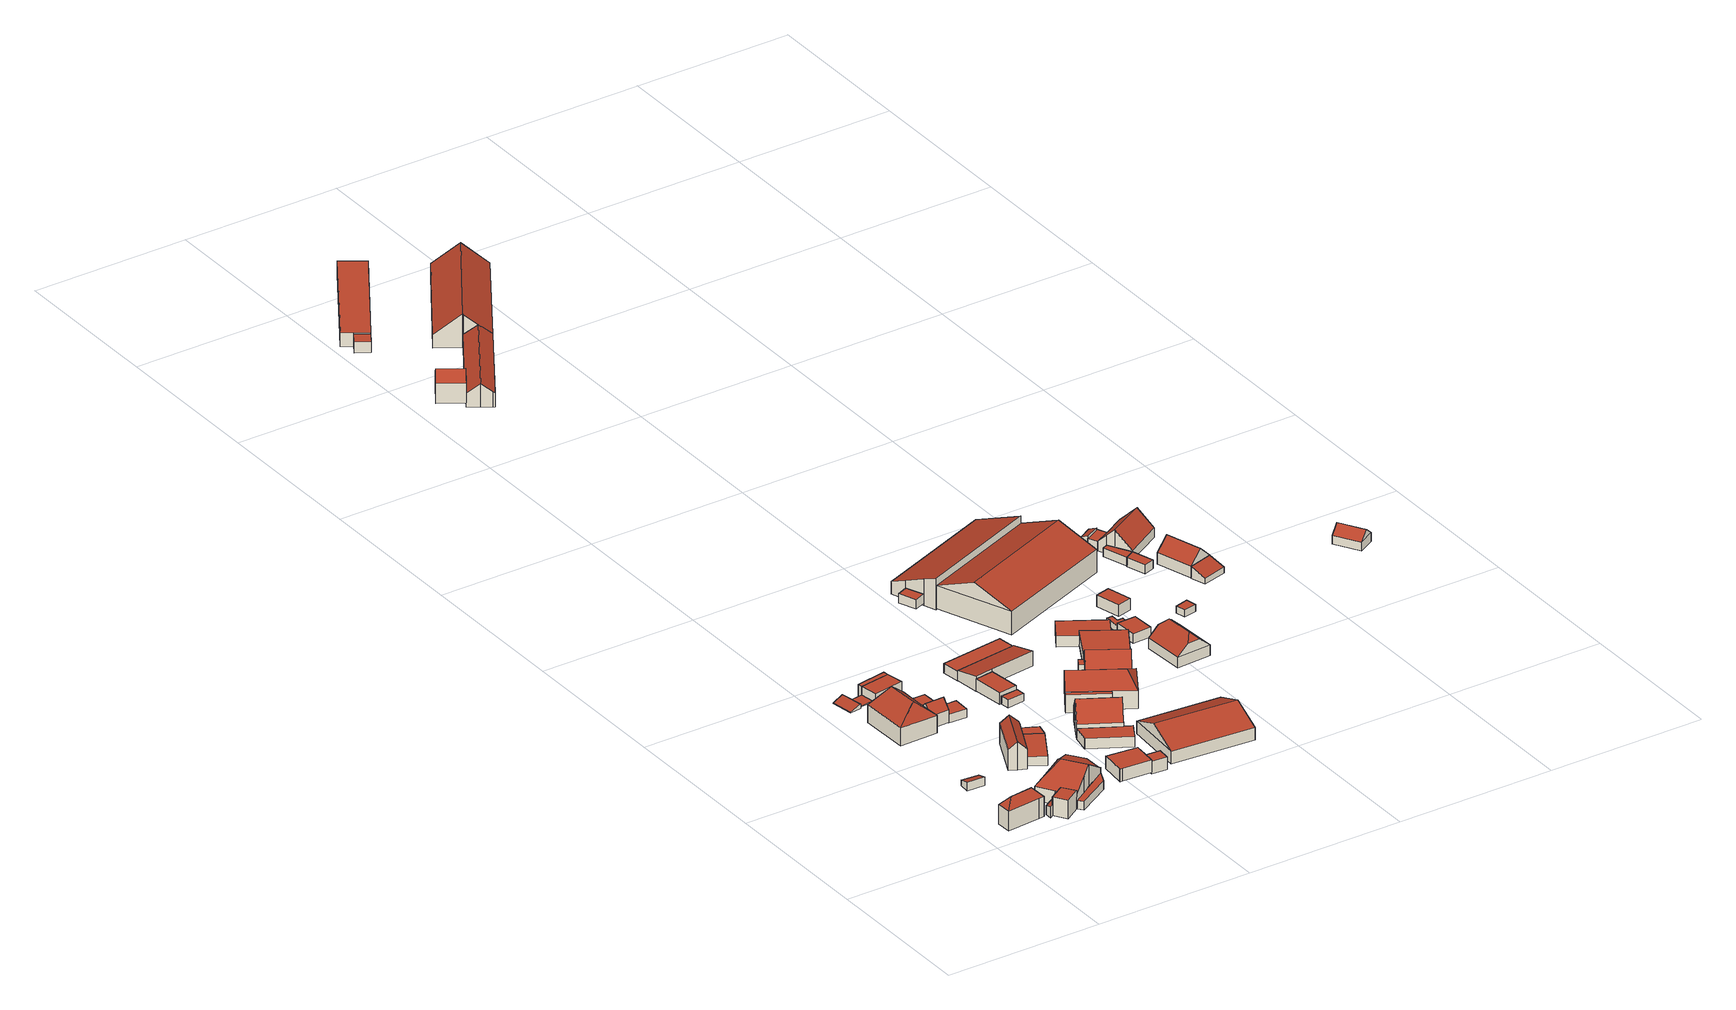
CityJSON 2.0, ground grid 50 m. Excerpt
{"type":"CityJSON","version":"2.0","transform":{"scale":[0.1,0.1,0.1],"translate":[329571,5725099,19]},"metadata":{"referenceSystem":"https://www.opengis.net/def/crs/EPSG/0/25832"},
"CityObjects":{
"building1":{"type":"Building","attributes":{"Geometrietyp2DReferenz":"3000","Gemeindeschluessel":"05170048","function":"31001_1010","roofType":"3200","measuredHeight":9.01},"address":[{"country":"Germany","locality":"Wesel","thoroughfareNumber":"9","thoroughfareName":"Zur Bauerschaft"}],"geometry":[{"type":"Solid","lod":"2","boundaries":[[[[0,1,2,3]],[[4,5,1,0]],[[6,7,5,4]],[[8,9,7,6]],[[3,2,9,8]],[[10,4,0,11]],[[0,3,11]],[[11,3,8,6,10]],[[6,4,10]],[[1,5,7,9,2]]]],"semantics":{"surfaces":[{"type":"WallSurface"},{"type":"RoofSurface"},{"type":"GroundSurface"}],"values":[[0,0,0,0,0,1,1,1,1,2]]}}]},
"building2":{"type":"Building","attributes":{"Geometrietyp2DReferenz":"3000","Gemeindeschluessel":"05170048","function":"31001_2723","roofType":"2100","measuredHeight":2.74},"address":[{"country":"Germany","locality":"Wesel","thoroughfareNumber":"13","thoroughfareName":"Zur Bauerschaft"}],"geometry":[{"type":"Solid","lod":"2","boundaries":[[[[12,13,14,15]],[[16,17,13,12]],[[18,19,17,16]],[[15,14,19,18]],[[16,12,15,18]],[[13,17,19,14]]]],"semantics":{"surfaces":[{"type":"WallSurface"},{"type":"RoofSurface"},{"type":"GroundSurface"}],"values":[[0,0,0,0,1,2]]}}]},
"building3":{"type":"Building","attributes":{"Geometrietyp2DReferenz":"3000","Gemeindeschluessel":"05170048","function":"31001_1010","roofType":"2100","measuredHeight":3.39},"address":[{"country":"Germany","locality":"Wesel","thoroughfareNumber":"11","thoroughfareName":"Zur Bauerschaft"}],"geometry":[{"type":"Solid","lod":"2","boundaries":[[[[20,21,22,23]],[[24,25,21,20]],[[26,27,25,24]],[[28,29,27,26]],[[30,31,29,28]],[[23,22,31,30]],[[28,26,24,20,23,30]],[[21,25,27,29,31,22]]]],"semantics":{"surfaces":[{"type":"WallSurface"},{"type":"RoofSurface"},{"type":"GroundSurface"}],"values":[[0,0,0,0,0,0,1,2]]}}]},
"building4":{"type":"Building","attributes":{"Geometrietyp2DReferenz":"3000","Gemeindeschluessel":"05170048","function":"31001_2463","roofType":"2100","measuredHeight":1.29},"address":[{"country":"Germany","locality":"Wesel","thoroughfareNumber":"32","thoroughfareName":"Eyländer Weg"}],"geometry":[{"type":"Solid","lod":"2","boundaries":[[[[32,33,34,35]],[[36,37,33,32]],[[38,39,37,36]],[[35,34,39,38]],[[36,32,35,38]],[[33,37,39,34]]]],"semantics":{"surfaces":[{"type":"WallSurface"},{"type":"RoofSurface"},{"type":"GroundSurface"}],"values":[[0,0,0,0,1,2]]}}]},
"building5":{"type":"Building","attributes":{"Geometrietyp2DReferenz":"3000","Gemeindeschluessel":"05170048","function":"31001_1010","roofType":"3200","measuredHeight":10.76},"address":[{"country":"Germany","locality":"Wesel","thoroughfareNumber":"32","thoroughfareName":"Eyländer Weg"}],"geometry":[{"type":"Solid","lod":"2","boundaries":[[[[40,41,42,43]],[[44,45,41,40]],[[46,47,45,44]],[[48,49,50,51]],[[50,46,51]],[[51,46,44,40,43,48]],[[43,49,48]],[[52,53,42,41,45,47]],[[50,52,47,46]],[[49,53,52,50]],[[43,42,53,49]]]],"semantics":{"surfaces":[{"type":"WallSurface"},{"type":"RoofSurface"},{"type":"GroundSurface"}],"values":[[0,0,0,1,1,1,1,2,0,0,0]]}}]},
"building6":{"type":"Building","attributes":{"Gemeindeschluessel":"05170048","Geometrietyp2DReferenz":"3000","function":"31001_1010"},"address":[{"country":"Germany","locality":"Wesel","thoroughfareNumber":"11","thoroughfareName":"Zur Bauerschaft"}],"children":["building6-1","building6-2"]},
"building6-1":{"type":"BuildingPart","attributes":{"roofType":"5000","measuredHeight":9.76},"parents":["building6"],"geometry":[{"type":"Solid","lod":"2","boundaries":[[[[54,55,56,57]],[[58,59,55,54]],[[60,27,29,61]],[[62,63,27,60]],[[64,65,63,62]],[[66,67,65,64]],[[68,69,67,66]],[[70,71,69,68]],[[72,73,71,70]],[[57,56,73,72]],[[57,72,70,68,66,74]],[[66,64,62,74]],[[62,60,61,58,54,57,74]],[[55,59,29,27,63,65,67,69,71,73,56]],[[58,61,29,59]]]],"semantics":{"surfaces":[{"type":"WallSurface"},{"type":"RoofSurface"},{"type":"GroundSurface"},{"type":"ClosureSurface"}],"values":[[0,0,0,0,0,0,0,0,0,0,1,1,1,2,3]]}}]},
"building6-2":{"type":"BuildingPart","attributes":{"roofType":"1000","measuredHeight":5.94},"parents":["building6"],"geometry":[{"type":"MultiSurface","lod":"2","boundaries":[[[75,31,22,76]],[[77,29,31,75]],[[78,79,59,80]],[[76,22,79,78]],[[80,77,75,76,78]],[[31,29,59,79,22]],[[77,80,58,61]],[[59,29,61,58]]],"semantics":{"surfaces":[{"type":"WallSurface"},{"type":"RoofSurface"},{"type":"GroundSurface"},{"type":"ClosureSurface"}],"values":[0,0,0,0,1,2,0,3]}}]},
"building7":{"type":"Building","attributes":{"Geometrietyp2DReferenz":"3000","Gemeindeschluessel":"05170048","function":"51009_1610","roofType":"1000","measuredHeight":2.76},"geometry":[{"type":"Solid","lod":"2","boundaries":[[[[81,82,83,84]],[[85,86,82,81]],[[87,88,86,85]],[[89,90,88,87]],[[84,83,90,89]],[[87,85,81,84,89]],[[82,86,88,90,83]]]],"semantics":{"surfaces":[{"type":"WallSurface"},{"type":"RoofSurface"},{"type":"GroundSurface"}],"values":[[0,0,0,0,0,1,2]]}}]},
"building8":{"type":"Building","attributes":{"Geometrietyp2DReferenz":"3000","Gemeindeschluessel":"05170048","function":"31001_2723","roofType":"9999","measuredHeight":0.195},"address":[{"country":"Germany","locality":"Wesel","thoroughfareNumber":"32","thoroughfareName":"Eyländer Weg"}],"geometry":[{"type":"Solid","lod":"2","boundaries":[[[[91,92,93,94]],[[92,95,96,93]],[[91,97,95,92]],[[94,98,97,91]],[[93,96,98,94]],[[95,97,98,96]]]],"semantics":{"surfaces":[{"type":"RoofSurface"},{"type":"WallSurface"},{"type":"GroundSurface"}],"values":[[0,1,1,1,1,2]]}}]},
"building9":{"type":"Building","attributes":{"Geometrietyp2DReferenz":"3000","Gemeindeschluessel":"05170048","function":"31001_1010","roofType":"3100","measuredHeight":8.88},"address":[{"country":"Germany","locality":"Wesel","thoroughfareNumber":"13","thoroughfareName":"Zur Bauerschaft"}],"geometry":[{"type":"Solid","lod":"2","boundaries":[[[[99,100,101,102]],[[103,104,100,99]],[[105,106,104,103]],[[107,108,106,105]],[[109,110,108,107]],[[111,112,110,109]],[[113,114,112,111]],[[102,101,114,113]],[[99,102,113,111,109,103]],[[107,105,103,109]],[[100,104,106,108,110,112,114,101]]]],"semantics":{"surfaces":[{"type":"WallSurface"},{"type":"RoofSurface"},{"type":"GroundSurface"}],"values":[[0,0,0,0,0,0,0,0,1,1,2]]}}]},
"building10":{"type":"Building","attributes":{"Geometrietyp2DReferenz":"3000","Gemeindeschluessel":"05170048","function":"31001_2720","roofType":"3100","measuredHeight":6.78},"address":[{"country":"Germany","locality":"Wesel","thoroughfareNumber":"32","thoroughfareName":"Eyländer Weg"}],"geometry":[{"type":"Solid","lod":"2","boundaries":[[[[115,116,117,118]],[[119,120,116,115]],[[121,122,120,119]],[[118,117,122,121]],[[115,123,119]],[[121,124,118]],[[118,124,123,115]],[[119,123,124,121]],[[116,120,122,117]]]],"semantics":{"surfaces":[{"type":"WallSurface"},{"type":"RoofSurface"},{"type":"GroundSurface"}],"values":[[0,0,0,0,0,0,1,1,2]]}}]},
"building11":{"type":"Building","attributes":{"Geometrietyp2DReferenz":"3000","Gemeindeschluessel":"05170048","function":"51009_1610","roofType":"1000","measuredHeight":3.65},"geometry":[{"type":"Solid","lod":"2","boundaries":[[[[125,126,127,128]],[[129,130,126,125]],[[131,132,130,129]],[[128,127,132,131]],[[129,125,128,131]],[[126,130,132,127]]]],"semantics":{"surfaces":[{"type":"WallSurface"},{"type":"RoofSurface"},{"type":"GroundSurface"}],"values":[[0,0,0,0,1,2]]}}]},
"building12":{"type":"Building","attributes":{"Geometrietyp2DReferenz":"3000","Gemeindeschluessel":"05170048","function":"31001_2463","roofType":"2100","measuredHeight":4.11},"address":[{"country":"Germany","locality":"Wesel","thoroughfareNumber":"11","thoroughfareName":"Zur Bauerschaft"}],"geometry":[{"type":"Solid","lod":"2","boundaries":[[[[133,134,135,136]],[[137,138,134,133]],[[139,140,138,137]],[[141,142,140,139]],[[136,135,142,141]],[[139,137,133,136,141]],[[134,138,140,142,135]]]],"semantics":{"surfaces":[{"type":"WallSurface"},{"type":"RoofSurface"},{"type":"GroundSurface"}],"values":[[0,0,0,0,0,1,2]]}}]},
"building13":{"type":"Building","attributes":{"Geometrietyp2DReferenz":"3000","Gemeindeschluessel":"05170048","function":"31001_2720","roofType":"1000","measuredHeight":4.05},"address":[{"country":"Germany","locality":"Wesel","thoroughfareNumber":"32","thoroughfareName":"Eyländer Weg"}],"geometry":[{"type":"Solid","lod":"2","boundaries":[[[[143,144,145,146]],[[147,148,144,143]],[[149,150,148,147]],[[146,145,150,149]],[[147,143,146,149]],[[144,148,150,145]]]],"semantics":{"surfaces":[{"type":"WallSurface"},{"type":"RoofSurface"},{"type":"GroundSurface"}],"values":[[0,0,0,0,1,2]]}}]},
"building14":{"type":"Building","attributes":{"Geometrietyp2DReferenz":"3000","Gemeindeschluessel":"05170048","function":"31001_2723","roofType":"1000","measuredHeight":4.03},"address":[{"country":"Germany","locality":"Wesel","thoroughfareNumber":"32","thoroughfareName":"Eyländer Weg"}],"geometry":[{"type":"Solid","lod":"2","boundaries":[[[[151,152,153,154]],[[149,150,152,151]],[[147,148,150,149]],[[154,153,148,147]],[[149,151,154,147]],[[152,150,148,153]]]],"semantics":{"surfaces":[{"type":"WallSurface"},{"type":"RoofSurface"},{"type":"GroundSurface"}],"values":[[0,0,0,0,1,2]]}}]},
"building15":{"type":"Building","attributes":{"Geometrietyp2DReferenz":"3000","Gemeindeschluessel":"05170048","function":"31001_2723","roofType":"1000","measuredHeight":3},"address":[{"country":"Germany","locality":"Wesel","thoroughfareNumber":"13","thoroughfareName":"Zur Bauerschaft"}],"geometry":[{"type":"Solid","lod":"2","boundaries":[[[[155,156,157,158]],[[159,160,156,155]],[[161,162,160,159]],[[158,157,162,161]],[[159,155,158,161]],[[156,160,162,157]]]],"semantics":{"surfaces":[{"type":"WallSurface"},{"type":"RoofSurface"},{"type":"GroundSurface"}],"values":[[0,0,0,0,1,2]]}}]},
"building16":{"type":"Building","attributes":{"Geometrietyp2DReferenz":"3000","Gemeindeschluessel":"05170048","function":"31001_2723","roofType":"9999","measuredHeight":2.69},"address":[{"country":"Germany","locality":"Wesel","thoroughfareNumber":"13","thoroughfareName":"Zur Bauerschaft"}],"geometry":[{"type":"Solid","lod":"2","boundaries":[[[[163,164,165,166]],[[164,167,168,165]],[[163,169,167,164]],[[166,170,169,163]],[[165,168,170,166]],[[167,169,170,168]]]],"semantics":{"surfaces":[{"type":"RoofSurface"},{"type":"WallSurface"},{"type":"GroundSurface"}],"values":[[0,1,1,1,1,2]]}}]},
"building17":{"type":"Building","attributes":{"Geometrietyp2DReferenz":"3000","Gemeindeschluessel":"05170048","function":"51009_1610","roofType":"1000","measuredHeight":2.82},"geometry":[{"type":"Solid","lod":"2","boundaries":[[[[155,171,172,173]],[[158,174,171,155]],[[175,176,174,158]],[[177,178,176,175]],[[173,172,178,177]],[[175,158,155,173,177]],[[171,174,176,178,172]]]],"semantics":{"surfaces":[{"type":"WallSurface"},{"type":"RoofSurface"},{"type":"GroundSurface"}],"values":[[0,0,0,0,0,1,2]]}}]},
"building18":{"type":"Building","attributes":{"Geometrietyp2DReferenz":"3000","Gemeindeschluessel":"05170048","function":"31001_2720","roofType":"1000","measuredHeight":4.01},"address":[{"country":"Germany","locality":"Wesel","thoroughfareNumber":"29","thoroughfareName":"Zur Bauerschaft"}],"geometry":[{"type":"Solid","lod":"2","boundaries":[[[[179,180,181,182]],[[183,184,180,179]],[[185,186,184,183]],[[187,188,186,185]],[[189,190,188,187]],[[191,192,190,189]],[[193,194,192,191]],[[195,196,194,193]],[[182,181,196,195]],[[193,191,189,187,185,183,179,182,195]],[[180,184,186,188,190,192,194,196,181]]]],"semantics":{"surfaces":[{"type":"WallSurface"},{"type":"RoofSurface"},{"type":"GroundSurface"}],"values":[[0,0,0,0,0,0,0,0,0,1,2]]}}]},
"building19":{"type":"Building","attributes":{"Geometrietyp2DReferenz":"3000","Gemeindeschluessel":"05170048","function":"31001_2720","roofType":"1000","measuredHeight":3.98},"address":[{"country":"Germany","locality":"Wesel","thoroughfareNumber":"29","thoroughfareName":"Zur Bauerschaft"}],"geometry":[{"type":"Solid","lod":"2","boundaries":[[[[197,198,199,200]],[[201,202,198,197]],[[203,204,202,201]],[[200,199,204,203]],[[201,197,200,203]],[[198,202,204,199]]]],"semantics":{"surfaces":[{"type":"WallSurface"},{"type":"RoofSurface"},{"type":"GroundSurface"}],"values":[[0,0,0,0,1,2]]}}]},
"building20":{"type":"Building","attributes":{"Geometrietyp2DReferenz":"3000","Gemeindeschluessel":"05170048","function":"31001_2463","roofType":"1000","measuredHeight":2.48},"address":[{"country":"Germany","locality":"Wesel","thoroughfareNumber":"29","thoroughfareName":"Zur Bauerschaft"}],"geometry":[{"type":"Solid","lod":"2","boundaries":[[[[205,206,207,208]],[[209,210,206,205]],[[211,212,210,209]],[[208,207,212,211]],[[209,205,208,211]],[[206,210,212,207]]]],"semantics":{"surfaces":[{"type":"WallSurface"},{"type":"RoofSurface"},{"type":"GroundSurface"}],"values":[[0,0,0,0,1,2]]}}]},
"building21":{"type":"Building","attributes":{"Geometrietyp2DReferenz":"3000","Gemeindeschluessel":"05170048","function":"31001_2720","roofType":"1000","measuredHeight":3.38},"address":[{"country":"Germany","locality":"Wesel","thoroughfareNumber":"29","thoroughfareName":"Zur Bauerschaft"}],"geometry":[{"type":"Solid","lod":"2","boundaries":[[[[213,214,215,216]],[[217,218,214,213]],[[219,220,218,217]],[[221,222,220,219]],[[223,224,222,221]],[[225,226,224,223]],[[216,215,226,225]],[[223,221,219,217,213,216,225]],[[214,218,220,222,224,226,215]]]],"semantics":{"surfaces":[{"type":"WallSurface"},{"type":"RoofSurface"},{"type":"GroundSurface"}],"values":[[0,0,0,0,0,0,0,1,2]]}}]},
"building22":{"type":"Building","attributes":{"Geometrietyp2DReferenz":"3000","Gemeindeschluessel":"05170048","function":"31001_2720","roofType":"1000","measuredHeight":3.78},"address":[{"country":"Germany","locality":"Wesel","thoroughfareNumber":"29","thoroughfareName":"Zur Bauerschaft"}],"geometry":[{"type":"Solid","lod":"2","boundaries":[[[[227,228,229,230]],[[231,232,228,227]],[[233,234,232,231]],[[230,229,234,233]],[[231,227,230,233]],[[228,232,234,229]]]],"semantics":{"surfaces":[{"type":"WallSurface"},{"type":"RoofSurface"},{"type":"GroundSurface"}],"values":[[0,0,0,0,1,2]]}}]},
"building23":{"type":"Building","attributes":{"Geometrietyp2DReferenz":"3000","Gemeindeschluessel":"05170048","function":"31001_2720","roofType":"3100","measuredHeight":9.92},"address":[{"country":"Germany","locality":"Wesel","thoroughfareNumber":"29","thoroughfareName":"Zur Bauerschaft"}],"geometry":[{"type":"Solid","lod":"2","boundaries":[[[[235,236,237,238]],[[239,240,236,235]],[[241,242,240,239]],[[243,244,242,241]],[[245,246,244,243]],[[247,248,246,245]],[[238,237,248,247]],[[238,247,245,243,235]],[[241,239,235,243]],[[236,240,242,244,246,248,237]]]],"semantics":{"surfaces":[{"type":"WallSurface"},{"type":"RoofSurface"},{"type":"GroundSurface"}],"values":[[0,0,0,0,0,0,0,1,1,2]]}}]},
"building24":{"type":"Building","attributes":{"Geometrietyp2DReferenz":"3000","Gemeindeschluessel":"05170048","function":"31001_2720","roofType":"2100","measuredHeight":4.83},"address":[{"country":"Germany","locality":"Wesel","thoroughfareNumber":"29","thoroughfareName":"Zur Bauerschaft"}],"geometry":[{"type":"Solid","lod":"2","boundaries":[[[[249,250,251,252]],[[253,254,250,249]],[[255,256,254,253]],[[257,258,256,255]],[[252,251,258,257]],[[255,253,249,252,257]],[[250,254,256,258,251]]]],"semantics":{"surfaces":[{"type":"WallSurface"},{"type":"RoofSurface"},{"type":"GroundSurface"}],"values":[[0,0,0,0,0,1,2]]}}]},
"building25":{"type":"Building","attributes":{"Geometrietyp2DReferenz":"3000","Gemeindeschluessel":"05170048","function":"31001_2720","roofType":"1000","measuredHeight":3.06},"address":[{"country":"Germany","locality":"Wesel","thoroughfareNumber":"29","thoroughfareName":"Zur Bauerschaft"}],"geometry":[{"type":"Solid","lod":"2","boundaries":[[[[259,260,261,262]],[[263,264,260,259]],[[265,266,264,263]],[[262,261,266,265]],[[263,259,262,265]],[[260,264,266,261]]]],"semantics":{"surfaces":[{"type":"WallSurface"},{"type":"RoofSurface"},{"type":"GroundSurface"}],"values":[[0,0,0,0,1,2]]}}]},
"building26":{"type":"Building","attributes":{"Gemeindeschluessel":"05170048","Geometrietyp2DReferenz":"3000","function":"31001_1210"},"address":[{"country":"Germany","locality":"Wesel","thoroughfareNumber":"29","thoroughfareName":"Zur Bauerschaft"}],"children":["building26-1","building26-2"]},
"building26-1":{"type":"BuildingPart","attributes":{"roofType":"5000","measuredHeight":9.28},"parents":["building26"],"geometry":[{"type":"MultiSurface","lod":"2","boundaries":[[[267,268,269,270]],[[271,272,268,267]],[[270,269,273,274]],[[267,275,271]],[[274,276,270]],[[270,276,275,267]],[[271,275,276,274]],[[268,272,273,269]],[[271,277,278,272]],[[273,278,277,274]]],"semantics":{"surfaces":[{"type":"WallSurface"},{"type":"RoofSurface"},{"type":"GroundSurface"},{"type":"ClosureSurface"}],"values":[0,0,0,1,0,1,1,2,0,3]}}]},
"building26-2":{"type":"BuildingPart","attributes":{"roofType":"1000","measuredHeight":5.79},"parents":["building26"],"geometry":[{"type":"Solid","lod":"2","boundaries":[[[[279,280,278,277]],[[281,282,280,279]],[[274,273,282,281]],[[281,279,277,274]],[[280,282,273,278]],[[277,278,273,274]]]],"semantics":{"surfaces":[{"type":"WallSurface"},{"type":"RoofSurface"},{"type":"GroundSurface"},{"type":"ClosureSurface"}],"values":[[0,0,0,1,2,3]]}}]},
"building27":{"type":"Building","attributes":{"Geometrietyp2DReferenz":"3000","Gemeindeschluessel":"05170048","function":"31001_2720","roofType":"3100","measuredHeight":8.03},"address":[{"country":"Germany","locality":"Wesel","thoroughfareNumber":"29","thoroughfareName":"Zur Bauerschaft"}],"geometry":[{"type":"Solid","lod":"2","boundaries":[[[[283,284,285,286]],[[287,288,284,283]],[[289,290,288,287]],[[286,285,290,289]],[[283,291,287]],[[289,292,286]],[[286,292,291,283]],[[287,291,292,289]],[[284,288,290,285]]]],"semantics":{"surfaces":[{"type":"WallSurface"},{"type":"RoofSurface"},{"type":"GroundSurface"}],"values":[[0,0,0,0,0,0,1,1,2]]}}]},
"building28":{"type":"Building","attributes":{"Geometrietyp2DReferenz":"3000","Gemeindeschluessel":"05170048","function":"31001_2724","roofType":"1000","measuredHeight":2.91},"address":[{"country":"Germany","locality":"Wesel","thoroughfareNumber":"29","thoroughfareName":"Zur Bauerschaft"}],"geometry":[{"type":"Solid","lod":"2","boundaries":[[[[293,294,295,296]],[[297,298,294,293]],[[299,300,298,297]],[[296,295,300,299]],[[297,293,296,299]],[[294,298,300,295]]]],"semantics":{"surfaces":[{"type":"WallSurface"},{"type":"RoofSurface"},{"type":"GroundSurface"}],"values":[[0,0,0,0,1,2]]}}]},
"building29":{"type":"Building","attributes":{"Geometrietyp2DReferenz":"3000","Gemeindeschluessel":"05170048","function":"31001_2720","roofType":"1000","measuredHeight":3.04},"address":[{"country":"Germany","locality":"Wesel","thoroughfareNumber":"29","thoroughfareName":"Zur Bauerschaft"}],"geometry":[{"type":"Solid","lod":"2","boundaries":[[[[301,302,303,304]],[[305,306,302,301]],[[307,308,306,305]],[[304,303,308,307]],[[305,301,304,307]],[[302,306,308,303]]]],"semantics":{"surfaces":[{"type":"WallSurface"},{"type":"RoofSurface"},{"type":"GroundSurface"}],"values":[[0,0,0,0,1,2]]}}]},
"building30":{"type":"Building","attributes":{"Geometrietyp2DReferenz":"3000","Gemeindeschluessel":"05170048","function":"31001_2720","roofType":"3100","measuredHeight":8.45},"address":[{"country":"Germany","locality":"Wesel","thoroughfareNumber":"29","thoroughfareName":"Zur Bauerschaft"}],"geometry":[{"type":"Solid","lod":"2","boundaries":[[[[309,310,311,312]],[[313,314,310,309]],[[315,316,314,313]],[[317,318,316,315]],[[319,320,318,317]],[[321,322,320,319]],[[323,324,322,321]],[[312,311,324,323]],[[312,323,321,309]],[[319,317,315,313,309,321]],[[310,314,316,318,320,322,324,311]]]],"semantics":{"surfaces":[{"type":"WallSurface"},{"type":"RoofSurface"},{"type":"GroundSurface"}],"values":[[0,0,0,0,0,0,0,0,1,1,2]]}}]},
"building31":{"type":"Building","attributes":{"Geometrietyp2DReferenz":"3000","Gemeindeschluessel":"05170048","function":"31001_2720","roofType":"3100","measuredHeight":8.98},"address":[{"country":"Germany","locality":"Wesel","thoroughfareNumber":"42","thoroughfareName":"Eyländer Weg"}],"geometry":[{"type":"Solid","lod":"2","boundaries":[[[[325,326,327,328]],[[329,330,326,325]],[[331,332,330,329]],[[333,334,332,331]],[[335,336,334,333]],[[337,338,336,335]],[[328,327,338,337]],[[328,337,335,325]],[[333,331,329,325,335]],[[326,330,332,334,336,338,327]]]],"semantics":{"surfaces":[{"type":"WallSurface"},{"type":"RoofSurface"},{"type":"GroundSurface"}],"values":[[0,0,0,0,0,0,0,1,1,2]]}}]},
"building32":{"type":"Building","attributes":{"Geometrietyp2DReferenz":"3000","Gemeindeschluessel":"05170048","function":"31001_2720","roofType":"1000","measuredHeight":3.49},"address":[{"country":"Germany","locality":"Wesel","thoroughfareNumber":"42","thoroughfareName":"Eyländer Weg"}],"geometry":[{"type":"Solid","lod":"2","boundaries":[[[[339,340,341,342]],[[343,344,340,339]],[[345,346,344,343]],[[342,341,346,345]],[[343,339,342,345]],[[340,344,346,341]]]],"semantics":{"surfaces":[{"type":"WallSurface"},{"type":"RoofSurface"},{"type":"GroundSurface"}],"values":[[0,0,0,0,1,2]]}}]},
"building33":{"type":"Building","attributes":{"Geometrietyp2DReferenz":"3000","Gemeindeschluessel":"05170048","function":"31001_2720","roofType":"1000","measuredHeight":4.53},"address":[{"country":"Germany","locality":"Wesel","thoroughfareNumber":"29","thoroughfareName":"Zur Bauerschaft"}],"geometry":[{"type":"Solid","lod":"2","boundaries":[[[[347,348,349,350]],[[351,352,348,347]],[[353,354,352,351]],[[319,355,354,353]],[[317,356,355,319]],[[350,349,356,317]],[[319,353,351,347,350,317]],[[348,352,354,355,356,349]]]],"semantics":{"surfaces":[{"type":"WallSurface"},{"type":"RoofSurface"},{"type":"GroundSurface"}],"values":[[0,0,0,0,0,0,1,2]]}}]},
"building34":{"type":"Building","attributes":{"Geometrietyp2DReferenz":"3000","Gemeindeschluessel":"05170048","function":"31001_2720","roofType":"1000","measuredHeight":3.45},"address":[{"country":"Germany","locality":"Wesel","thoroughfareNumber":"29","thoroughfareName":"Zur Bauerschaft"}],"geometry":[{"type":"Solid","lod":"2","boundaries":[[[[357,358,359,360]],[[361,362,358,357]],[[363,364,362,361]],[[365,366,364,363]],[[367,368,366,365]],[[360,359,368,367]],[[365,363,361,357,360,367]],[[358,362,364,366,368,359]]]],"semantics":{"surfaces":[{"type":"WallSurface"},{"type":"RoofSurface"},{"type":"GroundSurface"}],"values":[[0,0,0,0,0,0,1,2]]}}]},
"building35":{"type":"Building","attributes":{"Geometrietyp2DReferenz":"3000","Gemeindeschluessel":"05170048","function":"31001_2724","roofType":"2100","measuredHeight":10.06},"address":[{"country":"Germany","locality":"Wesel","thoroughfareNumber":"29","thoroughfareName":"Zur Bauerschaft"}],"geometry":[{"type":"Solid","lod":"2","boundaries":[[[[369,370,371,372]],[[373,374,370,369]],[[375,376,374,373]],[[377,378,376,375]],[[379,380,378,377]],[[372,371,380,379]],[[377,375,373,369,372,379]],[[370,374,376,378,380,371]]]],"semantics":{"surfaces":[{"type":"WallSurface"},{"type":"RoofSurface"},{"type":"GroundSurface"}],"values":[[0,0,0,0,0,0,1,2]]}}]},
"building36":{"type":"Building","attributes":{"Geometrietyp2DReferenz":"3000","Gemeindeschluessel":"05170048","function":"31001_2720","roofType":"3100","measuredHeight":12.53},"address":[{"country":"Germany","locality":"Wesel","thoroughfareNumber":"29","thoroughfareName":"Zur Bauerschaft"}],"geometry":[{"type":"Solid","lod":"2","boundaries":[[[[381,382,383,384]],[[385,386,382,381]],[[387,388,386,385]],[[384,383,388,387]],[[381,389,385]],[[387,390,384]],[[384,390,389,381]],[[385,389,390,387]],[[382,386,388,383]]]],"semantics":{"surfaces":[{"type":"WallSurface"},{"type":"RoofSurface"},{"type":"GroundSurface"}],"values":[[0,0,0,0,0,0,1,1,2]]}}]},
"building37":{"type":"Building","attributes":{"Geometrietyp2DReferenz":"3000","Gemeindeschluessel":"05170048","function":"31001_2720","roofType":"1000","measuredHeight":4.3},"address":[{"country":"Germany","locality":"Wesel","thoroughfareNumber":"42","thoroughfareName":"Eyländer Weg"}],"geometry":[{"type":"Solid","lod":"2","boundaries":[[[[391,392,393,394]],[[395,396,392,391]],[[397,398,396,395]],[[399,400,398,397]],[[401,402,400,399]],[[394,393,402,401]],[[399,397,395,391,394,401]],[[392,396,398,400,402,393]]]],"semantics":{"surfaces":[{"type":"WallSurface"},{"type":"RoofSurface"},{"type":"GroundSurface"}],"values":[[0,0,0,0,0,0,1,2]]}}]},
"building38":{"type":"Building","attributes":{"Geometrietyp2DReferenz":"3000","Gemeindeschluessel":"05170048","function":"31001_1010","roofType":"3300","measuredHeight":8.51},"address":[{"country":"Germany","locality":"Wesel","thoroughfareNumber":"63","thoroughfareName":"Zur Bauerschaft"}],"geometry":[{"type":"Solid","lod":"2","boundaries":[[[[403,404,405,406]],[[407,408,404,403]],[[409,410,408,407]],[[406,405,410,409]],[[403,411,412,407]],[[409,413,414,406]],[[411,415,412]],[[413,416,414]],[[406,414,416,415,411,403]],[[407,412,415,416,413,409]],[[404,408,410,405]]]],"semantics":{"surfaces":[{"type":"WallSurface"},{"type":"RoofSurface"},{"type":"GroundSurface"}],"values":[[0,0,0,0,0,0,1,1,1,1,2]]}}]},
"building39":{"type":"Building","attributes":{"Geometrietyp2DReferenz":"3000","Gemeindeschluessel":"05170048","function":"31001_2463","roofType":"1000","measuredHeight":3.03},"address":[{"country":"Germany","locality":"Wesel","thoroughfareNumber":"63","thoroughfareName":"Zur Bauerschaft"}],"geometry":[{"type":"Solid","lod":"2","boundaries":[[[[417,418,419,420]],[[421,422,418,417]],[[423,424,422,421]],[[420,419,424,423]],[[421,417,420,423]],[[418,422,424,419]]]],"semantics":{"surfaces":[{"type":"WallSurface"},{"type":"RoofSurface"},{"type":"GroundSurface"}],"values":[[0,0,0,0,1,2]]}}]},
"building40":{"type":"Building","attributes":{"Geometrietyp2DReferenz":"3000","Gemeindeschluessel":"05170048","function":"51009_1610","roofType":"1000","measuredHeight":2.29},"geometry":[{"type":"Solid","lod":"2","boundaries":[[[[425,426,427,428]],[[429,430,426,425]],[[431,432,430,429]],[[433,419,432,431]],[[434,435,419,433]],[[428,427,435,434]],[[433,431,429,425,428,434]],[[426,430,432,419,435,427]]]],"semantics":{"surfaces":[{"type":"WallSurface"},{"type":"RoofSurface"},{"type":"GroundSurface"}],"values":[[0,0,0,0,0,0,1,2]]}}]},
"building41":{"type":"Building","attributes":{"Geometrietyp2DReferenz":"3000","Gemeindeschluessel":"05170048","function":"31001_2463","roofType":"1000","measuredHeight":3.68},"address":[{"country":"Germany","locality":"Wesel","thoroughfareNumber":"63","thoroughfareName":"Zur Bauerschaft"}],"geometry":[{"type":"Solid","lod":"2","boundaries":[[[[436,437,438,439]],[[440,441,437,436]],[[442,443,441,440]],[[439,438,443,442]],[[440,436,439,442]],[[437,441,443,438]]]],"semantics":{"surfaces":[{"type":"WallSurface"},{"type":"RoofSurface"},{"type":"GroundSurface"}],"values":[[0,0,0,0,1,2]]}}]},
"building42":{"type":"Building","attributes":{"Gemeindeschluessel":"05170048","Geometrietyp2DReferenz":"3000","function":"31001_2720"},"address":[{"country":"Germany","locality":"Wesel","thoroughfareNumber":"42","thoroughfareName":"Eyländer Weg"}],"children":["building42-1","building42-2"]},
"building42-1":{"type":"BuildingPart","attributes":{"roofType":"3100","measuredHeight":10.77},"parents":["building42"],"geometry":[{"type":"MultiSurface","lod":"2","boundaries":[[[444,445,446,447]],[[448,449,445,444]],[[450,451,449,448]],[[452,453,451,450]],[[454,455,453,452]],[[456,457,455,454]],[[447,456,454,452,444]],[[450,448,444,452]],[[446,445,449,451,453,455,457]],[[447,458,459,460]],[[446,461,459,458]],[[460,459,461,457,456]]],"semantics":{"surfaces":[{"type":"WallSurface"},{"type":"RoofSurface"},{"type":"GroundSurface"},{"type":"ClosureSurface"}],"values":[0,0,0,0,0,0,1,1,2,0,3,3]}}]},
"building42-2":{"type":"BuildingPart","attributes":{"roofType":"3100","measuredHeight":7.36},"parents":["building42"],"geometry":[{"type":"MultiSurface","lod":"2","boundaries":[[[462,463,464,465]],[[466,467,463,462]],[[468,469,467,466]],[[470,471,469,468]],[[472,473,471,470]],[[458,446,473,472]],[[474,475,457,476]],[[465,464,475,474]],[[458,472,470,468,466,459]],[[462,465,474,476,459,466]],[[463,467,469,471,473,446,461,457,475,464]],[[459,461,446,458]],[[476,456,460]],[[459,460,456,457,461]]],"semantics":{"surfaces":[{"type":"WallSurface"},{"type":"RoofSurface"},{"type":"GroundSurface"},{"type":"ClosureSurface"}],"values":[0,0,0,0,0,0,0,0,1,1,2,3,0,3]}}]},
"building43":{"type":"Building","attributes":{"Geometrietyp2DReferenz":"3000","Gemeindeschluessel":"05170048","function":"31001_2723","roofType":"1000","measuredHeight":2.2},"address":[{"country":"Germany","locality":"Wesel","thoroughfareNumber":"63","thoroughfareName":"Zur Bauerschaft"}],"geometry":[{"type":"Solid","lod":"2","boundaries":[[[[477,478,479,480]],[[481,482,478,477]],[[483,484,482,481]],[[480,479,484,483]],[[481,477,480,483]],[[478,482,484,479]]]],"semantics":{"surfaces":[{"type":"WallSurface"},{"type":"RoofSurface"},{"type":"GroundSurface"}],"values":[[0,0,0,0,1,2]]}}]},
"building44":{"type":"Building","attributes":{"Geometrietyp2DReferenz":"3000","Gemeindeschluessel":"05170048","function":"31001_2723","roofType":"1000","measuredHeight":2.75},"address":[{"country":"Germany","locality":"Wesel","thoroughfareNumber":"21","thoroughfareName":"Zur Bauerschaft"}],"geometry":[{"type":"Solid","lod":"2","boundaries":[[[[485,486,487,488]],[[489,490,486,485]],[[491,492,490,489]],[[488,487,492,491]],[[489,485,488,491]],[[486,490,492,487]]]],"semantics":{"surfaces":[{"type":"WallSurface"},{"type":"RoofSurface"},{"type":"GroundSurface"}],"values":[[0,0,0,0,1,2]]}}]},
"building45":{"type":"Building","attributes":{"Geometrietyp2DReferenz":"3000","Gemeindeschluessel":"05170048","function":"31001_2723","roofType":"1000","measuredHeight":2.85},"address":[{"country":"Germany","locality":"Wesel","thoroughfareNumber":"21","thoroughfareName":"Zur Bauerschaft"}],"geometry":[{"type":"Solid","lod":"2","boundaries":[[[[493,494,495,489]],[[496,497,494,493]],[[491,498,497,496]],[[489,495,498,491]],[[496,493,489,491]],[[494,497,498,495]]]],"semantics":{"surfaces":[{"type":"WallSurface"},{"type":"RoofSurface"},{"type":"GroundSurface"}],"values":[[0,0,0,0,1,2]]}}]},
"building46":{"type":"Building","attributes":{"Geometrietyp2DReferenz":"3000","Gemeindeschluessel":"05170048","function":"31001_2723","roofType":"2100","measuredHeight":2.63},"address":[{"country":"Germany","locality":"Wesel","thoroughfareNumber":"21","thoroughfareName":"Zur Bauerschaft"}],"geometry":[{"type":"Solid","lod":"2","boundaries":[[[[499,500,501,502]],[[503,504,500,499]],[[505,506,504,503]],[[502,501,506,505]],[[503,499,502,505]],[[500,504,506,501]]]],"semantics":{"surfaces":[{"type":"WallSurface"},{"type":"RoofSurface"},{"type":"GroundSurface"}],"values":[[0,0,0,0,1,2]]}}]},
"building47":{"type":"Building","attributes":{"Gemeindeschluessel":"05170048","Geometrietyp2DReferenz":"3000","function":"31001_1010"},"address":[{"country":"Germany","locality":"Wesel","thoroughfareNumber":"21","thoroughfareName":"Zur Bauerschaft"}],"children":["building47-1","building47-2"]},
"building47-1":{"type":"BuildingPart","attributes":{"roofType":"3100","measuredHeight":8.21},"parents":["building47"],"geometry":[{"type":"Solid","lod":"2","boundaries":[[[[507,486,508,509]],[[510,511,486,507]],[[512,513,514,515]],[[516,517,513,512]],[[518,519,517,516]],[[520,490,519,518]],[[509,508,490,520]],[[512,515,510,507,509,516]],[[520,518,516,509]],[[486,511,514,513,517,519,490,508]],[[515,514,511,510]]]],"semantics":{"surfaces":[{"type":"WallSurface"},{"type":"RoofSurface"},{"type":"GroundSurface"},{"type":"ClosureSurface"}],"values":[[0,0,0,0,0,0,0,1,1,2,3]]}}]},
"building47-2":{"type":"BuildingPart","attributes":{"roofType":"1000","measuredHeight":3.01},"parents":["building47"],"geometry":[{"type":"Solid","lod":"2","boundaries":[[[[521,522,511,510]],[[523,524,522,521]],[[525,526,524,523]],[[527,528,526,525]],[[515,514,528,527]],[[527,525,523,521,510,515]],[[522,524,526,528,514,511]],[[510,511,514,515]]]],"semantics":{"surfaces":[{"type":"WallSurface"},{"type":"RoofSurface"},{"type":"GroundSurface"},{"type":"ClosureSurface"}],"values":[[0,0,0,0,0,1,2,3]]}}]},
"building48":{"type":"Building","attributes":{"Geometrietyp2DReferenz":"3000","Gemeindeschluessel":"05170048","function":"31001_2723","roofType":"3100","measuredHeight":7.61},"address":[{"country":"Germany","locality":"Wesel","thoroughfareNumber":"21","thoroughfareName":"Zur Bauerschaft"}],"geometry":[{"type":"Solid","lod":"2","boundaries":[[[[529,530,531,532]],[[533,534,530,529]],[[535,536,534,533]],[[532,531,536,535]],[[529,537,533]],[[535,538,532]],[[532,538,537,529]],[[533,537,538,535]],[[530,534,536,531]]]],"semantics":{"surfaces":[{"type":"WallSurface"},{"type":"RoofSurface"},{"type":"GroundSurface"}],"values":[[0,0,0,0,0,0,1,1,2]]}}]},
"building49":{"type":"Building","attributes":{"Geometrietyp2DReferenz":"3000","Gemeindeschluessel":"05170048","function":"31001_2723","roofType":"2100","measuredHeight":3.84},"address":[{"country":"Germany","locality":"Wesel","thoroughfareNumber":"21","thoroughfareName":"Zur Bauerschaft"}],"geometry":[{"type":"Solid","lod":"2","boundaries":[[[[539,540,541,529]],[[542,543,540,539]],[[533,544,543,542]],[[529,541,544,533]],[[542,539,529,533]],[[540,543,544,541]]]],"semantics":{"surfaces":[{"type":"WallSurface"},{"type":"RoofSurface"},{"type":"GroundSurface"}],"values":[[0,0,0,0,1,2]]}}]},
"building50":{"type":"Building","attributes":{"Geometrietyp2DReferenz":"3000","Gemeindeschluessel":"05170048","function":"31001_2463","roofType":"3100","measuredHeight":5.25},"address":[{"country":"Germany","locality":"Wesel","thoroughfareNumber":"59","thoroughfareName":"Zur Bauerschaft"}],"geometry":[{"type":"Solid","lod":"2","boundaries":[[[[545,546,547,548]],[[549,550,546,545]],[[551,552,550,549]],[[548,547,552,551]],[[545,553,549]],[[551,554,548]],[[548,554,553,545]],[[549,553,554,551]],[[546,550,552,547]]]],"semantics":{"surfaces":[{"type":"WallSurface"},{"type":"RoofSurface"},{"type":"GroundSurface"}],"values":[[0,0,0,0,0,0,1,1,2]]}}]}
},
"vertices":[
[61,84,88],[61,84,25],[64,37,25],[64,37,88],[184,97,88],[184,97,25],[189,50,88],[189,50,25],[172,48,88],[172,48,25],[161,71,115],[89,63,115],
[100,326,36],[100,326,18],[98,293,18],[98,293,45],[155,321,36],[155,321,18],[154,290,45],[154,290,18],
[200,34,58],[200,34,24],[212,41,24],[212,41,58],[200,55,53],[200,55,24],[251,86,54],[251,86,24],[260,73,58],[260,73,24],[211,42,57],[211,42,24],
[67,821,22],[67,821,21],[103,826,21],[103,826,34],[56,891,22],[56,891,21],[92,899,34],[92,899,21],
[200,680,76],[200,680,20],[199,755,20],[199,755,76],[202,628,76],[202,628,20],[203,598,76],[203,598,20],[139,726,128],[78,753,76],[82,596,76],[142,625,128],[82,596,20],[78,753,20],
[329,60,101],[329,60,24],[356,78,24],[356,78,122],[287,33,68],[287,33,24],[251,86,68],[260,73,67],[218,138,68],[218,138,24],[261,165,68],[261,165,24],[355,226,68],[355,226,24],[423,124,68],[423,124,24],[424,123,68],[424,123,24],[425,122,68],[425,122,24],[311,145,122],
[211,42,83],[212,41,83],[260,73,83],[237,1,83],[237,1,24],[287,33,83],
[406,79,52],[406,79,25],[425,122,25],[425,122,52],[299,16,52],[299,16,25],[287,33,52],[287,33,25],[329,60,52],[329,60,25],
[141,877,26],[98,871,26],[104,827,26],[148,832,26],[98,871,24],[104,827,24],[141,877,24],[148,832,24],
[296,292,88],[296,292,23],[302,305,23],[302,305,88],[272,303,112],[272,303,23],[248,315,88],[248,315,23],[312,450,88],[312,450,23],[336,439,112],[336,439,23],[360,428,88],[360,428,23],[356,418,88],[356,418,23],
[202,628,59],[202,628,19],[263,629,19],[263,629,59],[200,680,59],[200,680,19],[262,681,59],[262,681,19],[201,654,87],[263,655,87],
[262,681,54],[262,681,18],[260,744,18],[260,744,54],[200,680,54],[200,680,18],[199,744,54],[199,744,18],
[400,255,54],[400,255,26],[355,226,26],[355,226,67],[435,205,54],[435,205,26],[424,123,67],[424,123,26],[423,124,67],[423,124,26],
[151,822,53],[151,822,12],[248,838,12],[248,838,53],[142,878,53],[142,878,12],[238,893,53],[238,893,12],
[236,909,53],[236,909,12],[140,893,12],[140,893,53],
[416,384,54],[416,384,24],[356,418,24],[356,418,54],[353,275,54],[353,275,24],[302,305,54],[302,305,24],
[321,627,44],[322,681,44],[262,681,44],[263,629,44],[322,681,17],[262,681,17],[321,627,17],[263,629,17],
[416,384,26],[425,422,26],[425,422,54],[356,418,26],[360,428,54],[360,428,26],[370,449,54],[370,449,26],
[468,90,65],[468,90,25],[468,89,25],[468,89,65],[475,171,65],[475,171,25],[575,161,65],[575,161,25],[572,123,65],[572,123,25],[568,83,65],[568,83,25],[568,82,65],[568,82,25],[568,81,65],[568,81,25],[477,89,65],[477,89,25],
[621,119,60],[621,119,20],[572,123,20],[572,123,60],[618,79,60],[618,79,20],[568,83,60],[568,83,20],
[493,634,47],[493,634,22],[437,628,22],[437,628,47],[496,606,47],[496,606,22],[440,600,47],[440,600,22],
[617,294,55],[617,294,21],[616,292,21],[616,292,55],[640,281,55],[640,281,21],[611,229,55],[611,229,21],[492,296,55],[492,296,21],[490,297,55],[490,297,21],[503,355,55],[503,355,21],
[494,640,56],[494,640,18],[482,740,18],[482,740,56],[434,633,56],[434,633,18],[423,732,56],[423,732,18],
[527,399,119],[527,399,20],[503,355,20],[503,355,67],[552,443,67],[552,443,20],[666,378,67],[666,378,20],[641,335,119],[641,335,20],[617,294,70],[617,294,20],[616,292,67],[616,292,20],
[414,810,48],[414,810,16],[423,732,16],[423,732,64],[618,837,48],[618,837,16],[629,759,65],[629,759,16],[482,740,64],[482,740,16],
[610,894,45],[610,894,14],[407,867,14],[407,867,45],[618,837,45],[618,837,14],[414,810,45],[414,810,14],
[799,500,78],[799,500,20],[629,603,20],[629,603,78],[737,399,78],[737,399,20],[565,503,20],[565,503,78],[745,464,113],[597,553,113],[675,436,78],[675,436,20],
[668,425,78],[668,425,20],[558,491,78],[558,491,20],
[928,276,54],[928,276,14],[663,297,14],[663,297,54],[913,85,54],[913,85,14],[649,106,54],[649,106,14],[920,180,94],[656,202,94],
[537,1197,45],[537,1197,16],[572,1211,16],[572,1211,45],[516,1252,45],[516,1252,16],[550,1266,45],[550,1266,16],
[721,671,50],[721,671,19],[706,646,19],[706,646,50],[734,663,50],[734,663,19],[719,638,50],[719,638,19],
[715,631,102],[715,631,17],[692,593,17],[692,593,60],[719,638,94],[719,638,17],[734,663,67],[734,663,17],[738,670,60],[738,670,17],[848,602,60],[848,602,17],[825,564,102],[825,564,17],[801,526,60],[801,526,17],
[67,2866,126],[67,2866,36],[48,2837,36],[48,2837,100],[85,2894,100],[85,2894,36],[153,2850,100],[153,2850,36],[155,2850,100],[155,2850,36],[136,2821,126],[136,2821,36],[118,2792,100],[118,2792,36],
[57,3169,69],[57,3169,34],[79,3205,34],[79,3205,69],[18,3194,69],[18,3194,34],[41,3230,69],[41,3230,34],
[802,786,60],[802,786,15],[801,784,15],[801,784,60],[877,740,60],[877,740,15],[917,716,60],[917,716,15],[848,602,15],[738,670,15],
[790,887,46],[790,887,11],[747,817,11],[747,817,46],[918,809,46],[918,809,11],[877,740,46],[877,740,11],[802,786,46],[802,786,11],[801,784,46],[801,784,11],
[550,1266,69],[550,1266,9],[572,1211,9],[572,1211,93],[532,1312,49],[532,1312,9],[915,1463,49],[915,1463,9],[970,1324,109],[970,1324,9],[587,1172,109],[587,1172,9],
[970,1324,87],[970,1324,13],[587,1172,13],[587,1172,87],[1063,1088,87],[1063,1088,13],[680,937,87],[680,937,13],[1017,1206,138],[634,1055,138],
[293,3535,72],[293,3535,29],[222,3581,29],[222,3581,72],[80,3205,72],[80,3205,29],[79,3205,72],[79,3205,29],[41,3230,72],[41,3230,29],[9,3251,72],[9,3251,29],
[1064,531,52],[1064,531,18],[1057,663,18],[1057,663,52],[953,524,52],[953,524,18],[945,657,52],[945,657,18],[1029,529,84],[988,526,84],[978,659,83],[1023,661,83],[1007,549,103],[1002,640,103],
[989,788,43],[989,788,12],[928,786,12],[928,786,43],[992,715,43],[992,715,12],[931,713,43],[931,713,12],
[946,812,34],[946,812,12],[946,837,12],[946,837,34],[964,812,34],[964,812,12],[964,787,34],[964,787,12],[928,786,34],[927,837,34],[927,837,12],
[1005,944,51],[1005,944,14],[959,933,14],[959,933,51],[1025,866,51],[1025,866,14],[978,854,51],[978,854,14],
[292,3066,130],[292,3066,23],[293,3065,23],[293,3065,129],[223,3111,64],[223,3111,23],[436,3439,64],[436,3439,23],[505,3394,130],[505,3394,23],[573,3350,64],[573,3350,23],[361,3021,64],[361,3021,23],[293,3065,67],[327,3043,96],[330,3041,94],[327,3043,23],
[181,2751,70],[181,2751,23],[185,2749,23],[185,2749,67],[152,2770,96],[152,2770,23],[118,2792,67],[118,2792,23],[155,2850,67],[155,2850,23],[153,2850,65],[153,2850,23],[321,2959,67],[321,2959,23],[361,3021,67],
[1164,794,35],[1164,794,13],[1122,783,13],[1122,783,35],[1171,761,35],[1171,761,13],[1129,751,35],[1129,751,13],
[1142,1156,42],[1142,1156,15],[1126,1149,15],[1126,1149,42],[1181,1086,42],[1181,1086,15],[1150,1068,42],[1150,1068,15],
[1203,1018,42],[1203,1018,14],[1181,1086,14],[1169,1007,42],[1169,1007,14],[1150,1068,14],
[1163,1237,51],[1163,1237,25],[1151,1257,25],[1151,1257,42],[1120,1213,51],[1120,1213,25],[1109,1232,42],[1109,1232,25],
[1142,1156,72],[1154,1133,15],[1154,1133,97],[1130,1181,45],[1130,1181,15],[1247,1248,45],[1247,1248,15],[1179,1209,15],[1179,1209,45],[1273,1201,97],[1273,1201,15],[1300,1155,45],[1300,1155,15],[1181,1086,45],
[1117,1211,45],[1117,1211,15],[1120,1213,45],[1120,1213,15],[1163,1237,45],[1163,1237,15],[1165,1239,45],[1165,1239,15],
[1340,943,49],[1340,943,12],[1306,1058,12],[1306,1058,49],[1263,920,49],[1263,920,12],[1229,1035,49],[1229,1035,12],[1302,931,88],[1267,1046,88],
[1355,894,30],[1355,894,11],[1340,943,11],[1278,871,30],[1278,871,11],[1263,920,11],
[1781,802,45],[1781,802,17],[1736,880,17],[1736,880,45],[1730,772,45],[1730,772,17],[1684,849,45],[1684,849,17],[1756,787,70],[1710,865,70]
]}
